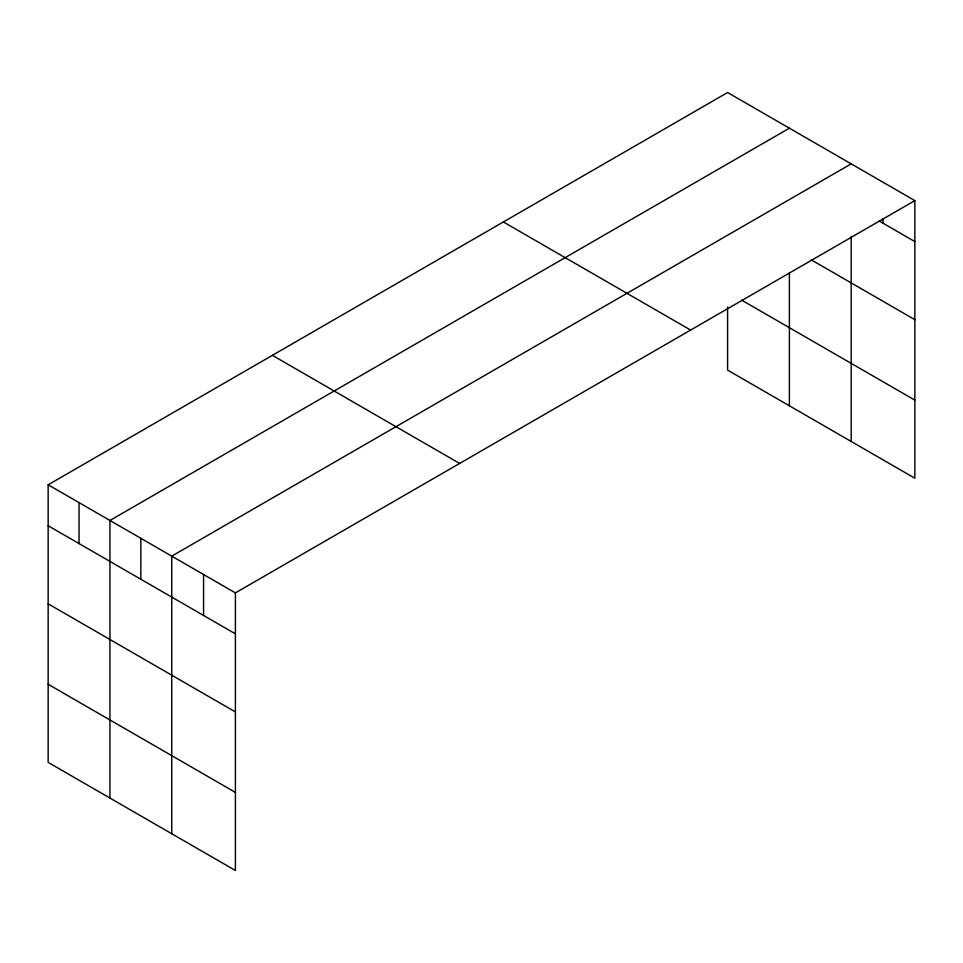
<?xml version="1.0" encoding="UTF-8"?>
<svg xmlns="http://www.w3.org/2000/svg" width="963" height="963" viewBox="0 0 963 963"><rect width="100%" height="100%" fill="white"/><g stroke="black" fill="none" stroke-linecap="round" stroke-linejoin="round"><path stroke-width="1.44" d="M914.85 200.617L235.405 592.895L235.405 870.48L48.15 762.383L48.15 484.786L727.595 92.52L914.85 200.617L914.85 478.214L727.595 370.105L727.595 307.028M851.184 236.344L851.184 441.451M789.395 128.187L109.938 520.465L109.938 798.05M851.184 163.866L171.739 556.145L171.739 833.729M879.195 220.984L914.85 241.569M811.279 259.866L914.85 319.656M741.763 300.191L914.85 400.114M503.384 221.972L690.627 330.068M272.373 355.335L459.616 463.444M48.15 484.786L235.405 592.895M48.15 525.738L235.405 633.847M48.15 603.825L235.405 711.934M48.15 684.284L235.405 792.393M883.023 218.806L883.023 223.187M789.395 272.553L789.395 405.772M203.566 574.526L203.566 615.465M140.839 538.305L140.839 579.257M79.05 502.626L79.05 543.577"/></g></svg>
